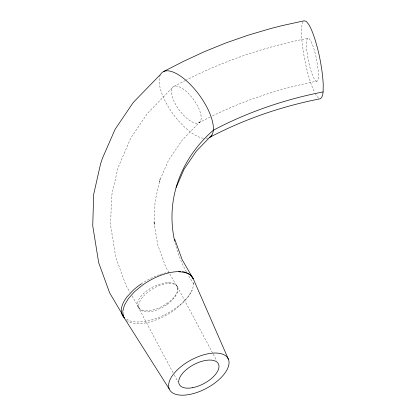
<?xml version="1.0" encoding="UTF-8"?>
<svg xmlns="http://www.w3.org/2000/svg" width="416" height="416" viewBox="0 0 416 416"><rect width="100%" height="100%" fill="white"/><g stroke="black" fill="none" stroke-linecap="round" stroke-linejoin="round"><path stroke-width="0.31" stroke-dasharray="2.08 1.56" d="M126.516 320.575L131.758 322.988L138.814 323.674A39.348 18.762 -30.2 0 0 174.398 309.998L182.078 303.644L188.146 296.884L192.176 290.176L193.903 283.977L193.658 282.225M172.198 87.906L147.498 113.37L130.655 138.221L117.889 168.106L111.478 196.487L110.625 225.508L115.804 257.457L125.965 285.418L130.14 292.604M200.387 121.384L182.13 140.208L168.594 160.186L159.13 181.828L160.134 178.859L155.017 201.5L154.341 224.656L153.878 221.515L157.669 244.681L165.838 267.16L177.507 287.238M167.159 304.444L171.387 300.95L174.725 297.232A22.308 10.634 -30.2 0 0 175.812 285.048L172.931 283.722L169.052 283.348L164.44 283.946L159.292 285.527C152.62 288.267 146.437 292.406 141.918 298.085A22.308 10.634 -30.2 0 0 140.826 310.263C145.829 313.269 151.965 311.605 157.113 309.878L162.334 307.476L167.159 304.444L166.748 303.67L171.085 300.279A22.095 10.748 -28 0 0 172.63 283.052C167.986 282.064 163.249 283 158.798 284.424L153.478 286.681A22.095 10.748 -28 0 0 137.509 303.649A22.095 10.748 -28 0 0 151.372 310.211L156.619 308.781L161.788 306.576L166.748 303.67M173.945 86.372L184.912 80.761M185.489 80.465C223.964 60.606 265.403 46.68 307.861 38.329L309.02 38.615L310.414 40.347A21.642 4.077 78.3 0 1 316.295 58.053L318.053 68.988A22.308 4.202 78.3 0 1 316.961 81.172C280.446 88.317 244.78 99.996 211.38 116.433M198.63 122.907A22.121 8.887 53.8 0 0 187.366 92.435A22.121 8.887 53.8 0 0 172.879 98.592A22.121 8.887 53.8 0 0 198.63 122.907L210.241 116.979M316.961 81.172L315.801 80.881L314.408 79.149A21.642 4.077 78.3 0 1 308.521 61.443L306.769 50.508A22.308 4.202 78.3 0 1 307.861 38.329M126.526 319.166L130.593 321.1A39.832 19.37 -28 0 0 192.156 290.092M318.573 98.171L316.04 95.02A39.348 7.415 78.3 0 1 314.954 93.08M169.052 283.348L168.636 282.568M132.07 295.916L139.136 308.079M177.346 286.697L216.731 360.76M137.914 306.561L173.051 372.653M174.262 374.93L177.902 381.768M193.903 283.977A155.038 129.126 5.1 0 1 188.276 275.241M186.368 271.877A155.038 129.126 5.1 0 1 174.985 242.502M141.196 283.941A39.832 19.37 -28 0 1 159.598 274.669M160.222 274.456A39.832 19.37 -28 0 1 168.917 272.147M303.134 21.767A40.555 7.644 78.3 0 0 302.156 42.947L303.441 52.65L305.344 62.832A39.348 7.415 78.3 0 0 314.673 92.529M208.218 138.039A40.227 16.167 53.8 0 1 205.946 138.455M203.486 138.32A40.227 16.167 53.8 0 1 171.142 111.207A40.227 16.167 53.8 0 1 160.404 74.724"/><path stroke-width="0.62" d="M209.284 137.587C244.208 119.163 281.949 106.252 320.684 98.696C323.976 95.051 322.889 89.606 323.258 85.108C322.847 75.53 321.381 66.045 319.478 56.664A39.348 7.415 78.3 0 0 308.776 24.476L306.249 21.33L304.138 20.8L281.902 25.678L270.452 28.616L247.884 35.277L225.826 42.973L204.339 51.678L183.498 61.36L163.847 71.422M122.741 311.334L124.462 305.141L128.497 298.433L134.56 291.668L142.246 285.319A39.348 18.762 -30.2 0 1 177.83 271.638L184.881 272.324L190.128 274.737L193.201 278.71L228.405 359.216A33.145 16.12 -28 0 1 189.436 394.488A33.145 16.12 -28 0 1 178.646 368.638A33.145 16.12 -28 0 1 228.405 359.216M176.108 187.476L184.111 169.172L196.3 151.185L211.921 135.08M209.794 137.275A40.227 16.167 53.8 0 0 197.538 92.716A40.227 16.167 53.8 0 0 160.68 74.23L133.328 102.393L115.138 129.236L102.43 158.309L100.604 163.706L93.662 194.433L92.742 225.857L98.68 262.683L109.652 292.885L124.561 318.053M122.086 314.532L169.255 389.012M174.793 239.455L182.151 259.693L193.201 278.71A39.832 19.37 -28 0 0 182.458 271.679M122.819 311.922L123.438 316.602M174.699 241.259A155.038 129.126 5.1 0 1 213.356 130.218A369.45 307.7 5.1 0 1 323.107 91.936M123.781 317.216A39.832 19.37 -28 0 1 127.202 296.608L133.375 290.051A39.832 19.37 -28 0 1 141.196 283.941M178.771 271.31A39.832 19.37 -28 0 1 180.658 271.44M192.566 387.696A22.095 10.748 -28 0 0 218.546 364.182A22.095 10.748 -28 0 0 185.375 370.464A22.095 10.748 -28 0 0 192.566 387.696"/></g></svg>
